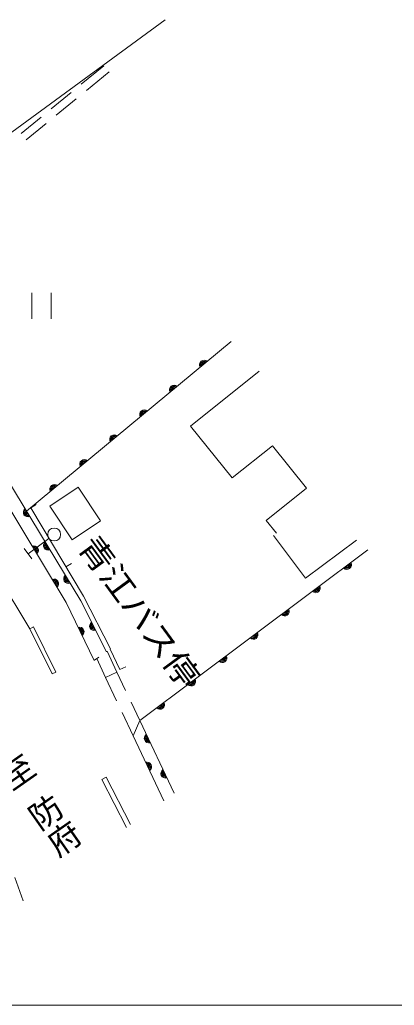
# Model space of a CAD drawing. Units: millimetres, scale not verified. Extents: x 40000 to 680000, y 20000 to 380000.
# Drawn here: x 336836 to 365716, y 205000 to 280988 of the extents above; entities that cross this region are included whole.
import ezdxf
from ezdxf.enums import TextEntityAlignment as Align

# ---------------------------------------------------------------- set-up
doc = ezdxf.new("R2010")
doc.units = ezdxf.units.MM
doc.header["$LTSCALE"] = 1000
for name, color, linetype, lineweight in [('M-BGD', 7, 'Continuous', 13), ('M-BMK-HTXT', 7, 'Continuous', 13), ('M-STR-HTXT', 7, 'Continuous', 13), ('M-TTL-BAND', 7, 'Continuous', 13)]:
    doc.layers.add(name, color=color, linetype=linetype, lineweight=lineweight)
doc.styles.add('@ＭＳ ゴシック', font='')
doc.styles.add('ＭＳ ゴシック', font='')
doc.styles.get('@ＭＳ ゴシック').set_extended_font_data('@MS Gothic')
doc.styles.get('ＭＳ ゴシック').set_extended_font_data('MS Gothic')

msp = doc.modelspace()

# ---------------------------------------------------------------- linework, layer by layer
at = {"layer": 'M-BGD'}
for p, q in [((341580, 276012), (343326, 277443)), ((341974, 275530), (343721, 276961)), ((339259, 274110), (340806, 275378)), ((339654, 273628), (341201, 274896)), ((336938, 272209), (338485, 273477)), ((337333, 271727), (338880, 272995)), ((337774, 259918), (337774, 257918)), ((339274, 259918), (339274, 257918)), ((353133, 256173), (337359, 243086)), ((350007, 249659), (355294, 253902)), ((340428, 236047), (332424, 249289)), ((333301, 249777), (341543, 236187)), ((353220, 245655), (350007, 249659)), ((356314, 248137), (353220, 245655)), ((358936, 244869), (356314, 248137)), ((337629, 234031), (330137, 246345)), ((341346, 244942), (339150, 243491)), ((343065, 242340), (341346, 244942)), ((355843, 242386), (358936, 244869)), ((337685, 243357), (338114, 243613)), ((341742, 236543), (337685, 243357)), ((339150, 243491), (340869, 240889)), ((340869, 240889), (343065, 242340)), ((356644, 241388), (355843, 242386)), ((339089, 241002), (337476, 239820)), ((358868, 237931), (356407, 241222)), ((337180, 240224), (337771, 239417)), ((362791, 240865), (358868, 237931)), ((346090, 226949), (363683, 240106)), ((340390, 238814), (340819, 239070)), ((343837, 232480), (341742, 236543)), ((342566, 231596), (340428, 236047)), ((341543, 236187), (343515, 232256)), ((337629, 234031), (337892, 234175)), ((339613, 230686), (337892, 234175)), ((339344, 230554), (337629, 234031)), ((343569, 232293), (344327, 230685)), ((344563, 230879), (343810, 232460)), ((343461, 230276), (342771, 231738)), ((344563, 230879), (345014, 231094)), ((339344, 230554), (339613, 230686)), ((343461, 230276), (344327, 230685)), ((343461, 230276), (344308, 228480)), ((344327, 230685), (344995, 229269)), ((345422, 228365), (346090, 226949)), ((344735, 227575), (345582, 225779)), ((345582, 225779), (346090, 226949)), ((346090, 226949), (348735, 221342)), ((347942, 220776), (345582, 225779)), ((343504, 222580), (343175, 222413)), ((343175, 222413), (345063, 218720)), ((345366, 218937), (343504, 222580)), ((336458, 214840), (337111, 213041))]:
    msp.add_line(p, q, dxfattribs=at)
msp.add_circle((339492, 241298), 500, dxfattribs=at)
for centre, radius, start, end in [((351053, 254377), 354, 48.47692, 210.8821), ((351053, 254377), 283, 50.70096, 208.65806), ((351053, 254377), 212, 54.44729, 204.91173), ((351053, 254377), 142, 62.15902, 197.20001), ((351053, 254377), 100, 72.47668, 186.88234), ((348744, 252461), 354, 48.47692, 210.8821), ((348744, 252461), 283, 50.70096, 208.65806), ((348744, 252461), 212, 54.44729, 204.91173), ((348744, 252461), 142, 62.15902, 197.20001), ((348744, 252461), 100, 72.47668, 186.88234), ((346435, 250546), 354, 48.47692, 210.8821), ((346435, 250546), 283, 50.70096, 208.65806), ((346435, 250546), 212, 54.44729, 204.91173), ((346435, 250546), 142, 62.15902, 197.20001), ((346435, 250546), 100, 72.47668, 186.88234), ((344126, 248630), 354, 48.47692, 210.8821), ((344126, 248630), 283, 50.70096, 208.65806), ((344126, 248630), 212, 54.44729, 204.91173), ((344126, 248630), 142, 62.15902, 197.20001), ((344126, 248630), 100, 72.47668, 186.88234), ((341817, 246715), 354, 48.47692, 210.8821), ((341817, 246715), 283, 50.70096, 208.65806), ((341817, 246715), 212, 54.44729, 204.91173), ((341817, 246715), 142, 62.15902, 197.20001), ((341817, 246715), 100, 72.47668, 186.88234), ((339508, 244799), 354, 48.47692, 210.8821), ((339508, 244799), 283, 50.70096, 208.65806), ((339508, 244799), 212, 54.44729, 204.91173), ((339508, 244799), 142, 62.15902, 197.20001), ((339508, 244799), 100, 72.47668, 186.88234), ((337468, 243010), 354, 130.03046, 292.43564), ((337468, 243010), 283, 132.2545, 290.2116), ((337468, 243010), 212, 136.00083, 286.46528), ((337468, 243010), 142, 143.71256, 278.75355), ((337468, 243010), 100, 154.03022, 268.43588), ((337931, 240072), 354, 309.94559, 112.35077), ((337931, 240072), 283, 312.16963, 110.12673), ((337931, 240072), 212, 315.91595, 106.3804), ((337931, 240072), 142, 323.62768, 98.66867), ((337931, 240072), 100, 333.94534, 88.35101), ((339024, 240444), 354, 130.03046, 292.43564), ((339024, 240444), 283, 132.2545, 290.2116), ((339024, 240444), 212, 136.00083, 286.46528), ((339024, 240444), 142, 143.71256, 278.75355), ((339024, 240444), 100, 154.03022, 268.43588), ((362061, 238961), 354, 225.59088, 27.99606), ((362061, 238961), 283, 227.81492, 25.77202), ((362061, 238961), 212, 231.56124, 22.02569), ((362061, 238961), 142, 239.27297, 14.31396), ((362061, 238961), 100, 249.59063, 3.9963), ((339483, 237505), 354, 309.94559, 112.35077), ((340579, 237879), 354, 130.03046, 292.43564), ((340579, 237879), 283, 132.2545, 290.2116), ((340579, 237879), 212, 136.00083, 286.46528), ((340579, 237879), 142, 143.71256, 278.75355), ((340579, 237879), 100, 154.03022, 268.43588), ((339483, 237505), 283, 312.16963, 110.12673), ((339483, 237505), 212, 315.91595, 106.3804), ((339483, 237505), 142, 323.62768, 98.66867), ((339483, 237505), 100, 333.94534, 88.35101), ((359659, 237164), 354, 225.59088, 27.99606), ((359659, 237164), 283, 227.81492, 25.77202), ((359659, 237164), 212, 231.56124, 22.02569), ((359659, 237164), 142, 239.27297, 14.31396), ((359659, 237164), 100, 249.59063, 3.9963), ((357256, 235368), 354, 225.59088, 27.99606), ((357256, 235368), 283, 227.81492, 25.77202), ((357256, 235368), 212, 231.56124, 22.02569), ((357256, 235368), 142, 239.27297, 14.31396), ((357256, 235368), 100, 249.59063, 3.9963), ((341448, 233798), 354, 304.45378, 106.85896), ((341448, 233798), 283, 306.67782, 104.63492), ((342577, 234246), 354, 125.44908, 287.85426), ((342577, 234246), 283, 127.67312, 285.63022), ((342577, 234246), 212, 131.41945, 281.8839), ((342577, 234246), 142, 139.13118, 274.17217), ((342577, 234246), 100, 149.44884, 263.8545), ((341448, 233798), 212, 310.42415, 100.8886), ((341448, 233798), 142, 318.13588, 93.17687), ((341448, 233798), 100, 328.45354, 82.85921), ((354854, 233571), 354, 225.59088, 27.99606), ((354854, 233571), 283, 227.81492, 25.77202), ((354854, 233571), 212, 231.56124, 22.02569), ((354854, 233571), 142, 239.27297, 14.31396), ((354854, 233571), 100, 249.59063, 3.9963), ((352452, 231774), 354, 225.59088, 27.99606), ((352452, 231774), 283, 227.81492, 25.77202), ((352452, 231774), 212, 231.56124, 22.02569), ((352452, 231774), 142, 239.27297, 14.31396), ((352452, 231774), 100, 249.59063, 3.9963), ((350049, 229977), 354, 225.59088, 27.99606), ((350049, 229977), 283, 227.81492, 25.77202), ((350049, 229977), 212, 231.56124, 22.02569), ((350049, 229977), 142, 239.27297, 14.31396), ((350049, 229977), 100, 249.59063, 3.9963), ((347647, 228180), 354, 225.59088, 27.99606), ((347647, 228180), 283, 227.81492, 25.77202), ((347647, 228180), 212, 231.56124, 22.02569), ((347647, 228180), 142, 239.27297, 14.31396), ((347647, 228180), 100, 249.59063, 3.9963), ((346792, 225587), 354, 124.05202, 286.4572), ((346792, 225587), 283, 126.27606, 284.23316), ((346792, 225587), 212, 130.02239, 280.48684), ((346792, 225587), 142, 137.73412, 272.77511), ((346792, 225587), 100, 148.05178, 262.45744), ((346647, 223395), 354, 304.05202, 106.4572), ((346647, 223395), 283, 306.27606, 104.23316), ((346647, 223395), 212, 310.02239, 100.48684), ((346647, 223395), 142, 317.73412, 92.77511), ((346647, 223395), 100, 328.05178, 82.45744), ((348072, 222874), 354, 124.05202, 286.4572), ((348072, 222874), 283, 126.27606, 284.23316), ((348072, 222874), 212, 130.02239, 280.48684), ((348072, 222874), 142, 137.73412, 272.77511), ((348072, 222874), 100, 148.05178, 262.45744)]:
    msp.add_arc(centre, radius, start, end, dxfattribs=at)
at = {"layer": 'M-BMK-HTXT'}
msp.add_line((342596, 231616), (342924, 231845), dxfattribs=at)
at = {"layer": 'M-STR-HTXT'}
msp.add_line((348041, 280988), (326482, 265191), dxfattribs=at)
at = {"layer": 'M-TTL-BAND'}
msp.add_line((40000, 205000), (579000, 205000), dxfattribs=at)

# ---------------------------------------------------------------- texts
at = {"layer": 'M-BGD', "style": 'ＭＳ ゴシック', "width": 1.1}
msp.add_text('青江バス停', height=1833, rotation=306.232, dxfattribs=at).set_placement((344874, 234485), align=Align.BOTTOM_CENTER)
at = {"layer": 'M-BGD', "style": '@ＭＳ ゴシック'}
msp.add_text('至 防府', height=1833, rotation=305, dxfattribs=at).set_placement((338456, 220416), align=Align.MIDDLE_CENTER)

doc.saveas('drawing.dxf')
